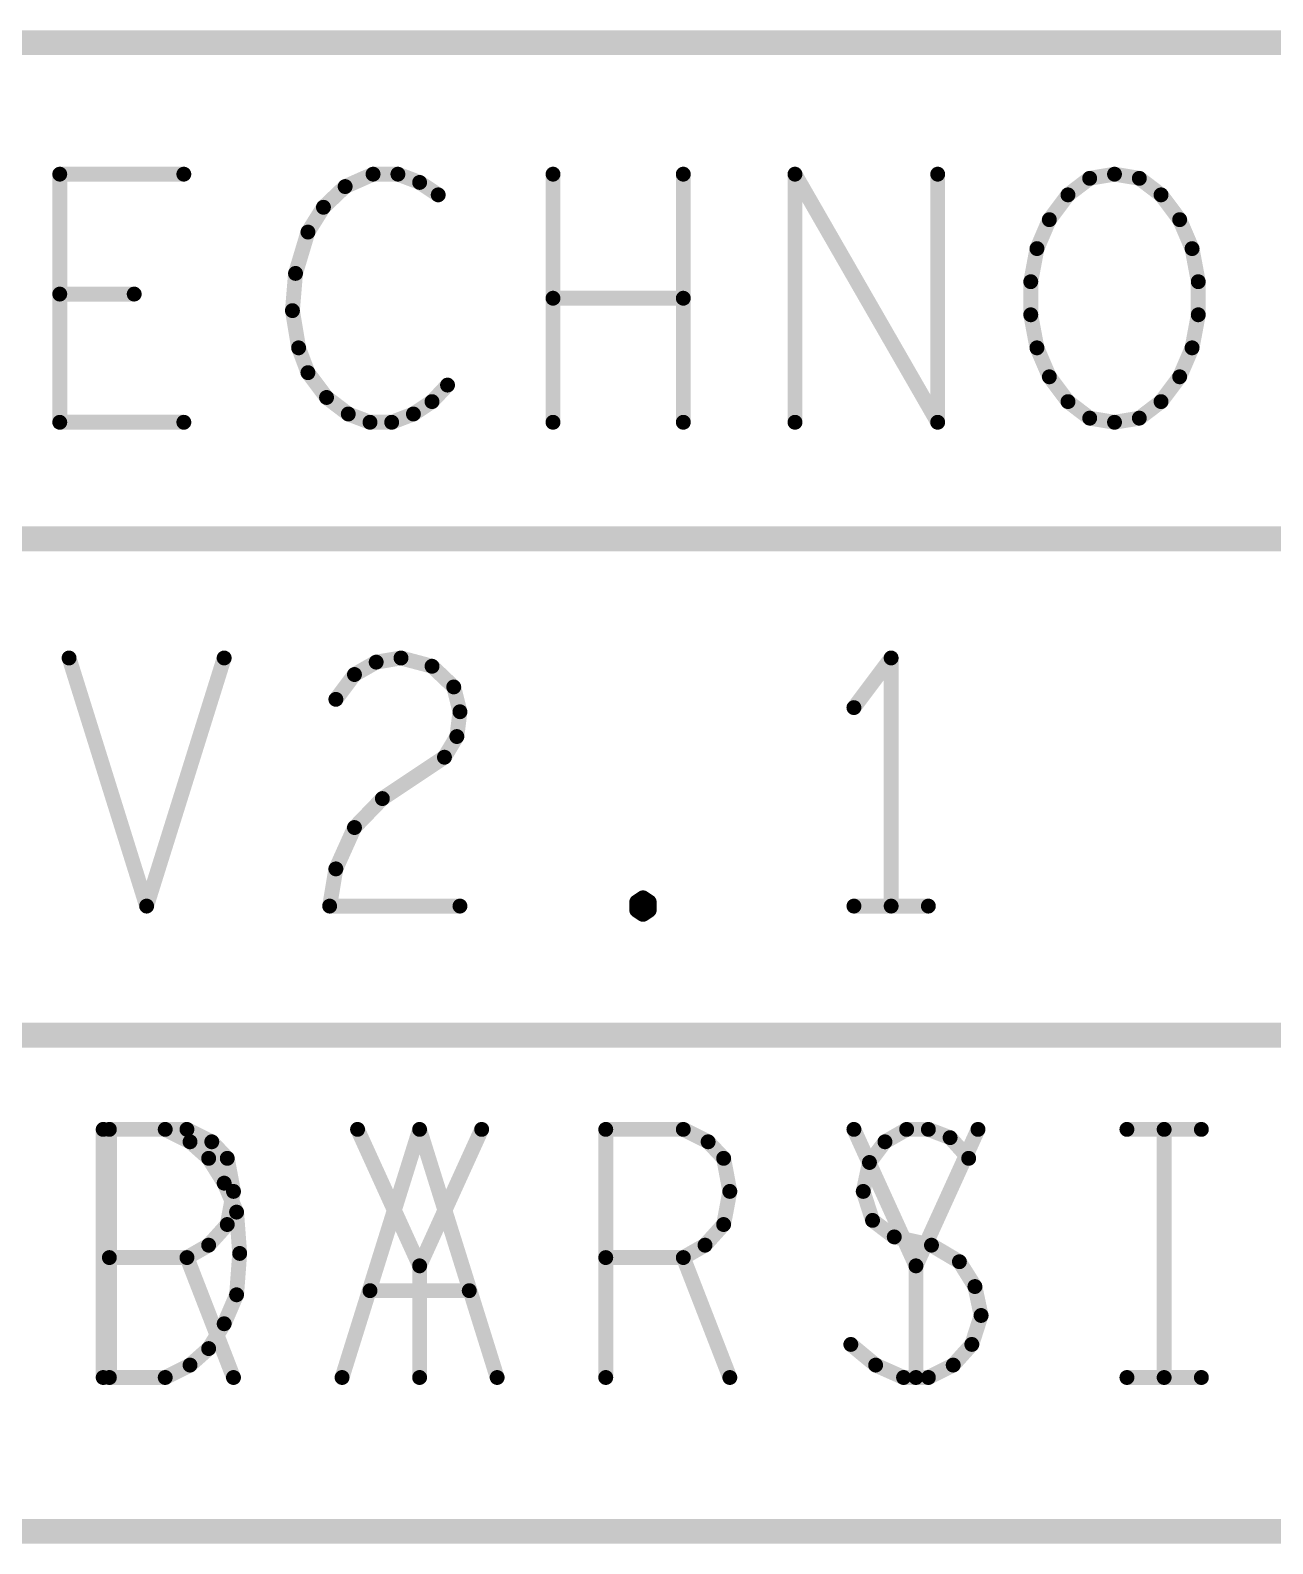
# Model space of a CAD drawing. Extents: x -1.14 to 4.53, y -2.04 to 6.
# Drawn here: x 2.794 to 3.294, y -2.04 to -1.43 of the extents above; entities that cross this region are included whole.
import ezdxf

# ---------------------------------------------------------------- set-up
doc = ezdxf.new("R2010")
doc.units = 0
doc.layers.get('0').update_dxf_attribs({"linetype": 'CONTINUOUS'})
doc.layers.add('ASPR', color=6, linetype='CONTINUOUS')
doc.layers.add('ASSE', color=1, linetype='CONTINUOUS')

# ---------------------------------------------------------------- blocks, each defined once
blk = doc.blocks.new('ROUND_1')
at = {"const_width": 0.003}
blk.add_lwpolyline([(-0.0015, 0, 1), (0.0015, 0, 1)], format="xyb", close=True, dxfattribs=at)

msp = doc.modelspace()

# ---------------------------------------------------------------- linework, layer by layer
at = {"layer": 'ASPR'}
for points, const_width in [([(0.2481, -1.43525), (4.4031, -1.43525)], 0.01), ([(2.8056, -1.58825), (2.8056, -1.48825)], 0.006), ([(2.8056, -1.48825), (2.8556, -1.48825)], 0.006), ([(2.93185, -1.48825), (2.9206, -1.49325)], 0.006), ([(2.94185, -1.48825), (2.93185, -1.48825)], 0.006), ([(2.9506, -1.49158), (2.94185, -1.48825)], 0.006), ([(3.00435, -1.58825), (3.00435, -1.48825)], 0.006), ([(3.05685, -1.48825), (3.05685, -1.58825)], 0.006), ([(3.10185, -1.58825), (3.10185, -1.48825)], 0.006), ([(3.10185, -1.48825), (3.15935, -1.58825)], 0.006), ([(3.15935, -1.58825), (3.15935, -1.48825)], 0.006), ([(3.21185, -1.49659), (3.2206, -1.48992)], 0.006), ([(3.2206, -1.48992), (3.2306, -1.48825)], 0.006), ([(3.2306, -1.48825), (3.2406, -1.48992)], 0.006), ([(3.2406, -1.48992), (3.24935, -1.49659)], 0.006), ([(2.9206, -1.49325), (2.91185, -1.50159)], 0.006), ([(2.9581, -1.49659), (2.9506, -1.49158)], 0.006), ([(3.20435, -1.50658), (3.21185, -1.49659)], 0.006), ([(3.24935, -1.49659), (3.25685, -1.50658)], 0.006), ([(2.91185, -1.50159), (2.9056, -1.51159)], 0.006), ([(3.19935, -1.51825), (3.20435, -1.50658)], 0.006), ([(3.25685, -1.50658), (3.26185, -1.51825)], 0.006), ([(2.9056, -1.51159), (2.9006, -1.52825)], 0.006), ([(3.19685, -1.53159), (3.19935, -1.51825)], 0.006), ([(3.26185, -1.51825), (3.26435, -1.53159)], 0.006), ([(2.9006, -1.52825), (2.89935, -1.54325)], 0.006), ([(3.19685, -1.54492), (3.19685, -1.53159)], 0.006), ([(3.26435, -1.53159), (3.26435, -1.54492)], 0.006), ([(2.8356, -1.53658), (2.8056, -1.53658)], 0.006), ([(3.05685, -1.53825), (3.00435, -1.53825)], 0.006), ([(2.89935, -1.54325), (2.90185, -1.55825)], 0.006), ([(3.19935, -1.55825), (3.19685, -1.54492)], 0.006), ([(3.26435, -1.54492), (3.26185, -1.55825)], 0.006), ([(2.90185, -1.55825), (2.9056, -1.56825)], 0.006), ([(3.20435, -1.56992), (3.19935, -1.55825)], 0.006), ([(3.26185, -1.55825), (3.25685, -1.56992)], 0.006), ([(2.9056, -1.56825), (2.9131, -1.57825)], 0.006), ([(3.21185, -1.57992), (3.20435, -1.56992)], 0.006), ([(3.25685, -1.56992), (3.24935, -1.57992)], 0.006), ([(2.9556, -1.57992), (2.96185, -1.57326)], 0.006), ([(2.9131, -1.57825), (2.92185, -1.58492)], 0.006), ([(2.9481, -1.58492), (2.9556, -1.57992)], 0.006), ([(3.2206, -1.58659), (3.21185, -1.57992)], 0.006), ([(3.24935, -1.57992), (3.2406, -1.58659)], 0.006), ([(2.8556, -1.58825), (2.8056, -1.58825)], 0.006), ([(2.92185, -1.58492), (2.9306, -1.58825)], 0.006), ([(2.9306, -1.58825), (2.93935, -1.58825)], 0.006), ([(2.93935, -1.58825), (2.9481, -1.58492)], 0.006), ([(3.2306, -1.58825), (3.2206, -1.58659)], 0.006), ([(3.2406, -1.58659), (3.2306, -1.58825)], 0.006), ([(0.2481, -1.63525), (4.4031, -1.63525)], 0.01), ([(2.80935, -1.68325), (2.8406, -1.78325)], 0.006), ([(2.8406, -1.78325), (2.87185, -1.68325)], 0.006), ([(2.92435, -1.68992), (2.9331, -1.68492)], 0.006), ([(2.9331, -1.68492), (2.9431, -1.68325)], 0.006), ([(2.9431, -1.68325), (2.9556, -1.68658)], 0.006), ([(2.9556, -1.68658), (2.96435, -1.69492)], 0.006), ([(3.1406, -1.68325), (3.1256, -1.70325)], 0.006), ([(3.1406, -1.78325), (3.1406, -1.68325)], 0.006), ([(2.91685, -1.69992), (2.92435, -1.68992)], 0.006), ([(2.96435, -1.69492), (2.96685, -1.70492)], 0.006), ([(2.96685, -1.70492), (2.9656, -1.71492)], 0.006), ([(2.9656, -1.71492), (2.9606, -1.72325)], 0.006), ([(2.9606, -1.72325), (2.9356, -1.73992)], 0.006), ([(2.9356, -1.73992), (2.92435, -1.75159)], 0.006), ([(2.92435, -1.75159), (2.91685, -1.76826)], 0.006), ([(2.91685, -1.76826), (2.91435, -1.78325)], 0.006), ([(2.91435, -1.78325), (2.96685, -1.78325)], 0.006), ([(3.0381, -1.78159), (3.0406, -1.77992)], 0.006), ([(3.0381, -1.78492), (3.0381, -1.78159)], 0.006), ([(3.0406, -1.77992), (3.0431, -1.78159)], 0.006), ([(3.0431, -1.78159), (3.0431, -1.78492)], 0.006), ([(3.1256, -1.78325), (3.1556, -1.78325)], 0.006), ([(3.0406, -1.78658), (3.0381, -1.78492)], 0.006), ([(3.0431, -1.78492), (3.0406, -1.78658)], 0.006), ([(0.2481, -1.83525), (4.4031, -1.83525)], 0.01), ([(2.8256, -1.97325), (2.8256, -1.87325)], 0.006), ([(2.8256, -1.87325), (2.85685, -1.87325)], 0.006), ([(2.85685, -1.87325), (2.86685, -1.87825)], 0.006), ([(2.9506, -1.92825), (2.9256, -1.87325)], 0.006), ([(2.9756, -1.87325), (2.9506, -1.92825)], 0.006), ([(3.1381, -1.87825), (3.14685, -1.87325)], 0.006), ([(3.14685, -1.87325), (3.1556, -1.87325)], 0.006), ([(3.1556, -1.87325), (3.16435, -1.87658)], 0.006), ([(3.2356, -1.87325), (3.2656, -1.87325)], 0.006), ([(3.2506, -1.87325), (3.2506, -1.97325)], 0.006), ([(2.86685, -1.87825), (2.8731, -1.88492)], 0.006), ([(3.13185, -1.88659), (3.1381, -1.87825)], 0.006), ([(3.16435, -1.87658), (3.17185, -1.88492)], 0.006), ([(2.8731, -1.88492), (2.8756, -1.89825)], 0.006), ([(3.12935, -1.89825), (3.13185, -1.88659)], 0.006), ([(2.8756, -1.89825), (2.8731, -1.91159)], 0.006), ([(3.1331, -1.90992), (3.12935, -1.89825)], 0.006), ([(2.8731, -1.91159), (2.8656, -1.91992)], 0.006), ([(3.14185, -1.91659), (3.1331, -1.90992)], 0.006), ([(3.15685, -1.91992), (3.14185, -1.91659)], 0.006), ([(2.8656, -1.91992), (2.85685, -1.92492)], 0.006), ([(3.1681, -1.92659), (3.15685, -1.91992)], 0.006), ([(2.85685, -1.92492), (2.8256, -1.92492)], 0.006), ([(2.85685, -1.92492), (2.8756, -1.97325)], 0.006), ([(2.9506, -1.97325), (2.9506, -1.92825)], 0.006), ([(3.17435, -1.93659), (3.1681, -1.92659)], 0.006), ([(3.17685, -1.94825), (3.17435, -1.93659)], 0.006), ([(3.1731, -1.95992), (3.17685, -1.94825)], 0.006), ([(3.12435, -1.95992), (3.13435, -1.96825)], 0.006), ([(3.1656, -1.96825), (3.1731, -1.95992)], 0.006), ([(3.13435, -1.96825), (3.1456, -1.97325)], 0.006), ([(3.1456, -1.97325), (3.1556, -1.97325)], 0.006), ([(3.1556, -1.97325), (3.1656, -1.96825)], 0.006), ([(3.2356, -1.97325), (3.2656, -1.97325)], 0.006), ([(0.2481, -2.03525), (4.4031, -2.03525)], 0.01)]:
    msp.add_lwpolyline(points, dxfattribs=dict(at, const_width=const_width))
at = {"layer": 'ASSE'}
for points, const_width in [([(0.2481, -1.43525), (4.4031, -1.43525)], 0.01), ([(2.8056, -1.58825), (2.8056, -1.48825)], 0.006), ([(2.8056, -1.48825), (2.8556, -1.48825)], 0.006), ([(2.93185, -1.48825), (2.9206, -1.49325)], 0.006), ([(2.94185, -1.48825), (2.93185, -1.48825)], 0.006), ([(2.9506, -1.49158), (2.94185, -1.48825)], 0.006), ([(3.00435, -1.58825), (3.00435, -1.48825)], 0.006), ([(3.05685, -1.48825), (3.05685, -1.58825)], 0.006), ([(3.10185, -1.58825), (3.10185, -1.48825)], 0.006), ([(3.10185, -1.48825), (3.15935, -1.58825)], 0.006), ([(3.15935, -1.58825), (3.15935, -1.48825)], 0.006), ([(3.21185, -1.49659), (3.2206, -1.48992)], 0.006), ([(3.2206, -1.48992), (3.2306, -1.48825)], 0.006), ([(3.2306, -1.48825), (3.2406, -1.48992)], 0.006), ([(3.2406, -1.48992), (3.24935, -1.49659)], 0.006), ([(2.9206, -1.49325), (2.91185, -1.50159)], 0.006), ([(2.9581, -1.49659), (2.9506, -1.49158)], 0.006), ([(3.20435, -1.50658), (3.21185, -1.49659)], 0.006), ([(3.24935, -1.49659), (3.25685, -1.50658)], 0.006), ([(2.91185, -1.50159), (2.9056, -1.51159)], 0.006), ([(3.19935, -1.51825), (3.20435, -1.50658)], 0.006), ([(3.25685, -1.50658), (3.26185, -1.51825)], 0.006), ([(2.9056, -1.51159), (2.9006, -1.52825)], 0.006), ([(3.19685, -1.53159), (3.19935, -1.51825)], 0.006), ([(3.26185, -1.51825), (3.26435, -1.53159)], 0.006), ([(2.9006, -1.52825), (2.89935, -1.54325)], 0.006), ([(3.19685, -1.54492), (3.19685, -1.53159)], 0.006), ([(3.26435, -1.53159), (3.26435, -1.54492)], 0.006), ([(2.8356, -1.53658), (2.8056, -1.53658)], 0.006), ([(3.05685, -1.53825), (3.00435, -1.53825)], 0.006), ([(2.89935, -1.54325), (2.90185, -1.55825)], 0.006), ([(3.19935, -1.55825), (3.19685, -1.54492)], 0.006), ([(3.26435, -1.54492), (3.26185, -1.55825)], 0.006), ([(2.90185, -1.55825), (2.9056, -1.56825)], 0.006), ([(3.20435, -1.56992), (3.19935, -1.55825)], 0.006), ([(3.26185, -1.55825), (3.25685, -1.56992)], 0.006), ([(2.9056, -1.56825), (2.9131, -1.57825)], 0.006), ([(3.21185, -1.57992), (3.20435, -1.56992)], 0.006), ([(3.25685, -1.56992), (3.24935, -1.57992)], 0.006), ([(2.9556, -1.57992), (2.96185, -1.57326)], 0.006), ([(2.9131, -1.57825), (2.92185, -1.58492)], 0.006), ([(2.9481, -1.58492), (2.9556, -1.57992)], 0.006), ([(3.2206, -1.58659), (3.21185, -1.57992)], 0.006), ([(3.24935, -1.57992), (3.2406, -1.58659)], 0.006), ([(2.8556, -1.58825), (2.8056, -1.58825)], 0.006), ([(2.92185, -1.58492), (2.9306, -1.58825)], 0.006), ([(2.9306, -1.58825), (2.93935, -1.58825)], 0.006), ([(2.93935, -1.58825), (2.9481, -1.58492)], 0.006), ([(3.2306, -1.58825), (3.2206, -1.58659)], 0.006), ([(3.2406, -1.58659), (3.2306, -1.58825)], 0.006), ([(0.2481, -1.63525), (4.4031, -1.63525)], 0.01), ([(2.80935, -1.68325), (2.8406, -1.78325)], 0.006), ([(2.8406, -1.78325), (2.87185, -1.68325)], 0.006), ([(2.92435, -1.68992), (2.9331, -1.68492)], 0.006), ([(2.9331, -1.68492), (2.9431, -1.68325)], 0.006), ([(2.9431, -1.68325), (2.9556, -1.68658)], 0.006), ([(2.9556, -1.68658), (2.96435, -1.69492)], 0.006), ([(3.1406, -1.68325), (3.1256, -1.70325)], 0.006), ([(3.1406, -1.78325), (3.1406, -1.68325)], 0.006), ([(2.91685, -1.69992), (2.92435, -1.68992)], 0.006), ([(2.96435, -1.69492), (2.96685, -1.70492)], 0.006), ([(2.96685, -1.70492), (2.9656, -1.71492)], 0.006), ([(2.9656, -1.71492), (2.9606, -1.72325)], 0.006), ([(2.9606, -1.72325), (2.9356, -1.73992)], 0.006), ([(2.9356, -1.73992), (2.92435, -1.75159)], 0.006), ([(2.92435, -1.75159), (2.91685, -1.76826)], 0.006), ([(2.91685, -1.76826), (2.91435, -1.78325)], 0.006), ([(2.91435, -1.78325), (2.96685, -1.78325)], 0.006), ([(3.0381, -1.78159), (3.0406, -1.77992)], 0.006), ([(3.0381, -1.78492), (3.0381, -1.78159)], 0.006), ([(3.0406, -1.77992), (3.0431, -1.78159)], 0.006), ([(3.0431, -1.78159), (3.0431, -1.78492)], 0.006), ([(3.1256, -1.78325), (3.1556, -1.78325)], 0.006), ([(3.0406, -1.78658), (3.0381, -1.78492)], 0.006), ([(3.0431, -1.78492), (3.0406, -1.78658)], 0.006), ([(0.2481, -1.83525), (4.4031, -1.83525)], 0.01), ([(2.8231, -1.97325), (2.8231, -1.87325)], 0.006), ([(2.8231, -1.87325), (2.8481, -1.87325)], 0.006), ([(2.8481, -1.87325), (2.8581, -1.87825)], 0.006), ([(2.91935, -1.97325), (2.9506, -1.87325)], 0.006), ([(2.9506, -1.87325), (2.98185, -1.97325)], 0.006), ([(3.0256, -1.97325), (3.0256, -1.87325)], 0.006), ([(3.0256, -1.87325), (3.05685, -1.87325)], 0.006), ([(3.05685, -1.87325), (3.06685, -1.87825)], 0.006), ([(3.1506, -1.92825), (3.1256, -1.87325)], 0.006), ([(3.1756, -1.87325), (3.1506, -1.92825)], 0.006), ([(2.8581, -1.87825), (2.8656, -1.88492)], 0.006), ([(3.06685, -1.87825), (3.0731, -1.88492)], 0.006), ([(2.8656, -1.88492), (2.87185, -1.89492)], 0.006), ([(3.0731, -1.88492), (3.0756, -1.89825)], 0.006), ([(2.87185, -1.89492), (2.87685, -1.90659)], 0.006), ([(3.0756, -1.89825), (3.0731, -1.91159)], 0.006), ([(2.87685, -1.90659), (2.8781, -1.92325)], 0.006), ([(3.0731, -1.91159), (3.0656, -1.91992)], 0.006), ([(2.8781, -1.92325), (2.87685, -1.93992)], 0.006), ([(3.0656, -1.91992), (3.05685, -1.92492)], 0.006), ([(3.05685, -1.92492), (3.0256, -1.92492)], 0.006), ([(3.05685, -1.92492), (3.0756, -1.97325)], 0.006), ([(3.1506, -1.97325), (3.1506, -1.92825)], 0.006), ([(2.87685, -1.93992), (2.87185, -1.95159)], 0.006), ([(2.9706, -1.93825), (2.9306, -1.93825)], 0.006), ([(2.87185, -1.95159), (2.8656, -1.96159)], 0.006), ([(2.8656, -1.96159), (2.8581, -1.96825)], 0.006), ([(2.8481, -1.97325), (2.8231, -1.97325)], 0.006), ([(2.8581, -1.96825), (2.8481, -1.97325)], 0.006), ([(0.2481, -2.03525), (4.4031, -2.03525)], 0.01)]:
    msp.add_lwpolyline(points, dxfattribs=dict(at, const_width=const_width))

# ---------------------------------------------------------------- block references
at = {"layer": 'ASPR'}
for p in [(2.8056, -1.48825), (2.8056, -1.48825), (2.8556, -1.48825), (2.93185, -1.48825), (2.93185, -1.48825), (2.94185, -1.48825), (2.94185, -1.48825), (3.00435, -1.48825), (3.05685, -1.48825), (3.10185, -1.48825), (3.10185, -1.48825), (3.15935, -1.48825), (3.2206, -1.48992), (3.2206, -1.48992), (3.2306, -1.48825), (3.2306, -1.48825), (3.2406, -1.48992), (3.2406, -1.48992), (2.9206, -1.49325), (2.9206, -1.49325), (2.9506, -1.49158), (2.9506, -1.49158), (2.9581, -1.49659), (3.21185, -1.49659), (3.21185, -1.49659), (3.24935, -1.49659), (3.24935, -1.49659), (2.91185, -1.50159), (2.91185, -1.50159), (3.20435, -1.50658), (3.20435, -1.50658), (3.25685, -1.50658), (3.25685, -1.50658), (2.9056, -1.51159), (2.9056, -1.51159), (3.19935, -1.51825), (3.19935, -1.51825), (3.26185, -1.51825), (3.26185, -1.51825), (2.9006, -1.52825), (2.9006, -1.52825), (3.19685, -1.53159), (3.19685, -1.53159), (3.26435, -1.53159), (3.26435, -1.53159), (2.8056, -1.53658), (2.8356, -1.53658), (3.00435, -1.53825), (3.05685, -1.53825), (2.89935, -1.54325), (2.89935, -1.54325), (3.19685, -1.54492), (3.19685, -1.54492), (3.26435, -1.54492), (3.26435, -1.54492), (2.90185, -1.55825), (2.90185, -1.55825), (3.19935, -1.55825), (3.19935, -1.55825), (3.26185, -1.55825), (3.26185, -1.55825), (2.9056, -1.56825), (2.9056, -1.56825), (3.20435, -1.56992), (3.20435, -1.56992), (3.25685, -1.56992), (3.25685, -1.56992), (2.96185, -1.57326), (2.9131, -1.57825), (2.9131, -1.57825), (2.9556, -1.57992), (2.9556, -1.57992), (3.21185, -1.57992), (3.21185, -1.57992), (3.24935, -1.57992), (3.24935, -1.57992), (2.8056, -1.58825), (2.8056, -1.58825), (2.8556, -1.58825), (2.92185, -1.58492), (2.92185, -1.58492), (2.9306, -1.58825), (2.9306, -1.58825), (2.93935, -1.58825), (2.93935, -1.58825), (2.9481, -1.58492), (2.9481, -1.58492), (3.00435, -1.58825), (3.05685, -1.58825), (3.10185, -1.58825), (3.15935, -1.58825), (3.15935, -1.58825), (3.2206, -1.58659), (3.2206, -1.58659), (3.2306, -1.58825), (3.2306, -1.58825), (3.2406, -1.58659), (3.2406, -1.58659), (2.80935, -1.68325), (2.87185, -1.68325), (2.9331, -1.68492), (2.9331, -1.68492), (2.9431, -1.68325), (2.9431, -1.68325), (2.9556, -1.68658), (2.9556, -1.68658), (3.1406, -1.68325), (3.1406, -1.68325), (2.92435, -1.68992), (2.92435, -1.68992), (2.96435, -1.69492), (2.96435, -1.69492), (2.91685, -1.69992), (3.1256, -1.70325), (2.96685, -1.70492), (2.96685, -1.70492), (2.9656, -1.71492), (2.9656, -1.71492), (2.9606, -1.72325), (2.9606, -1.72325), (2.9356, -1.73992), (2.9356, -1.73992), (2.92435, -1.75159), (2.92435, -1.75159), (2.91685, -1.76826), (2.91685, -1.76826), (2.8406, -1.78325), (2.8406, -1.78325), (2.91435, -1.78325), (2.91435, -1.78325), (2.96685, -1.78325), (3.0381, -1.78159), (3.0381, -1.78159), (3.0406, -1.77992), (3.0406, -1.77992), (3.0431, -1.78159), (3.0431, -1.78159), (3.1256, -1.78325), (3.1406, -1.78325), (3.1556, -1.78325), (3.0381, -1.78492), (3.0381, -1.78492), (3.0406, -1.78658), (3.0406, -1.78658), (3.0431, -1.78492), (3.0431, -1.78492), (2.8256, -1.87325), (2.8256, -1.87325), (2.85685, -1.87325), (2.85685, -1.87325), (2.9256, -1.87325), (2.9756, -1.87325), (3.14685, -1.87325), (3.14685, -1.87325), (3.1556, -1.87325), (3.1556, -1.87325), (3.2356, -1.87325), (3.2506, -1.87325), (3.2656, -1.87325), (2.86685, -1.87825), (2.86685, -1.87825), (3.1381, -1.87825), (3.1381, -1.87825), (3.16435, -1.87658), (3.16435, -1.87658), (2.8731, -1.88492), (2.8731, -1.88492), (3.13185, -1.88659), (3.13185, -1.88659), (3.17185, -1.88492), (2.8756, -1.89825), (2.8756, -1.89825), (3.12935, -1.89825), (3.12935, -1.89825), (2.8731, -1.91159), (2.8731, -1.91159), (3.1331, -1.90992), (3.1331, -1.90992), (3.14185, -1.91659), (3.14185, -1.91659), (2.8656, -1.91992), (2.8656, -1.91992), (3.15685, -1.91992), (3.15685, -1.91992), (2.8256, -1.92492), (2.85685, -1.92492), (2.85685, -1.92492), (2.85685, -1.92492), (2.9506, -1.92825), (2.9506, -1.92825), (2.9506, -1.92825), (3.1681, -1.92659), (3.1681, -1.92659), (3.17435, -1.93659), (3.17435, -1.93659), (3.17685, -1.94825), (3.17685, -1.94825), (3.12435, -1.95992), (3.1731, -1.95992), (3.1731, -1.95992), (2.8256, -1.97325), (2.8756, -1.97325), (2.9506, -1.97325), (3.13435, -1.96825), (3.13435, -1.96825), (3.1456, -1.97325), (3.1456, -1.97325), (3.1556, -1.97325), (3.1556, -1.97325), (3.1656, -1.96825), (3.1656, -1.96825), (3.2356, -1.97325), (3.2506, -1.97325), (3.2656, -1.97325)]:
    msp.add_blockref('ROUND_1', p, dxfattribs=at)
at = {"layer": 'ASSE'}
for p in [(2.8056, -1.48825), (2.8056, -1.48825), (2.8556, -1.48825), (2.93185, -1.48825), (2.93185, -1.48825), (2.94185, -1.48825), (2.94185, -1.48825), (3.00435, -1.48825), (3.05685, -1.48825), (3.10185, -1.48825), (3.10185, -1.48825), (3.15935, -1.48825), (3.2206, -1.48992), (3.2206, -1.48992), (3.2306, -1.48825), (3.2306, -1.48825), (3.2406, -1.48992), (3.2406, -1.48992), (2.9206, -1.49325), (2.9206, -1.49325), (2.9506, -1.49158), (2.9506, -1.49158), (2.9581, -1.49659), (3.21185, -1.49659), (3.21185, -1.49659), (3.24935, -1.49659), (3.24935, -1.49659), (2.91185, -1.50159), (2.91185, -1.50159), (3.20435, -1.50658), (3.20435, -1.50658), (3.25685, -1.50658), (3.25685, -1.50658), (2.9056, -1.51159), (2.9056, -1.51159), (3.19935, -1.51825), (3.19935, -1.51825), (3.26185, -1.51825), (3.26185, -1.51825), (2.9006, -1.52825), (2.9006, -1.52825), (3.19685, -1.53159), (3.19685, -1.53159), (3.26435, -1.53159), (3.26435, -1.53159), (2.8056, -1.53658), (2.8356, -1.53658), (3.00435, -1.53825), (3.05685, -1.53825), (2.89935, -1.54325), (2.89935, -1.54325), (3.19685, -1.54492), (3.19685, -1.54492), (3.26435, -1.54492), (3.26435, -1.54492), (2.90185, -1.55825), (2.90185, -1.55825), (3.19935, -1.55825), (3.19935, -1.55825), (3.26185, -1.55825), (3.26185, -1.55825), (2.9056, -1.56825), (2.9056, -1.56825), (3.20435, -1.56992), (3.20435, -1.56992), (3.25685, -1.56992), (3.25685, -1.56992), (2.96185, -1.57326), (2.9131, -1.57825), (2.9131, -1.57825), (2.9556, -1.57992), (2.9556, -1.57992), (3.21185, -1.57992), (3.21185, -1.57992), (3.24935, -1.57992), (3.24935, -1.57992), (2.8056, -1.58825), (2.8056, -1.58825), (2.8556, -1.58825), (2.92185, -1.58492), (2.92185, -1.58492), (2.9306, -1.58825), (2.9306, -1.58825), (2.93935, -1.58825), (2.93935, -1.58825), (2.9481, -1.58492), (2.9481, -1.58492), (3.00435, -1.58825), (3.05685, -1.58825), (3.10185, -1.58825), (3.15935, -1.58825), (3.15935, -1.58825), (3.2206, -1.58659), (3.2206, -1.58659), (3.2306, -1.58825), (3.2306, -1.58825), (3.2406, -1.58659), (3.2406, -1.58659), (2.80935, -1.68325), (2.87185, -1.68325), (2.9331, -1.68492), (2.9331, -1.68492), (2.9431, -1.68325), (2.9431, -1.68325), (2.9556, -1.68658), (2.9556, -1.68658), (3.1406, -1.68325), (3.1406, -1.68325), (2.92435, -1.68992), (2.92435, -1.68992), (2.96435, -1.69492), (2.96435, -1.69492), (2.91685, -1.69992), (3.1256, -1.70325), (2.96685, -1.70492), (2.96685, -1.70492), (2.9656, -1.71492), (2.9656, -1.71492), (2.9606, -1.72325), (2.9606, -1.72325), (2.9356, -1.73992), (2.9356, -1.73992), (2.92435, -1.75159), (2.92435, -1.75159), (2.91685, -1.76826), (2.91685, -1.76826), (2.8406, -1.78325), (2.8406, -1.78325), (2.91435, -1.78325), (2.91435, -1.78325), (2.96685, -1.78325), (3.0381, -1.78159), (3.0381, -1.78159), (3.0406, -1.77992), (3.0406, -1.77992), (3.0431, -1.78159), (3.0431, -1.78159), (3.1256, -1.78325), (3.1406, -1.78325), (3.1556, -1.78325), (3.0381, -1.78492), (3.0381, -1.78492), (3.0406, -1.78658), (3.0406, -1.78658), (3.0431, -1.78492), (3.0431, -1.78492), (2.8231, -1.87325), (2.8231, -1.87325), (2.8481, -1.87325), (2.8481, -1.87325), (2.9506, -1.87325), (2.9506, -1.87325), (3.0256, -1.87325), (3.0256, -1.87325), (3.05685, -1.87325), (3.05685, -1.87325), (3.1256, -1.87325), (3.1756, -1.87325), (2.8581, -1.87825), (2.8581, -1.87825), (3.06685, -1.87825), (3.06685, -1.87825), (2.8656, -1.88492), (2.8656, -1.88492), (3.0731, -1.88492), (3.0731, -1.88492), (2.87185, -1.89492), (2.87185, -1.89492), (3.0756, -1.89825), (3.0756, -1.89825), (2.87685, -1.90659), (2.87685, -1.90659), (3.0731, -1.91159), (3.0731, -1.91159), (2.8781, -1.92325), (2.8781, -1.92325), (3.0656, -1.91992), (3.0656, -1.91992), (3.0256, -1.92492), (3.05685, -1.92492), (3.05685, -1.92492), (3.05685, -1.92492), (3.1506, -1.92825), (3.1506, -1.92825), (3.1506, -1.92825), (2.87685, -1.93992), (2.87685, -1.93992), (2.9306, -1.93825), (2.9706, -1.93825), (2.87185, -1.95159), (2.87185, -1.95159), (2.8656, -1.96159), (2.8656, -1.96159), (2.8231, -1.97325), (2.8231, -1.97325), (2.8481, -1.97325), (2.8481, -1.97325), (2.8581, -1.96825), (2.8581, -1.96825), (2.91935, -1.97325), (2.98185, -1.97325), (3.0256, -1.97325), (3.0756, -1.97325), (3.1506, -1.97325)]:
    msp.add_blockref('ROUND_1', p, dxfattribs=at)

doc.saveas('drawing.dxf')
